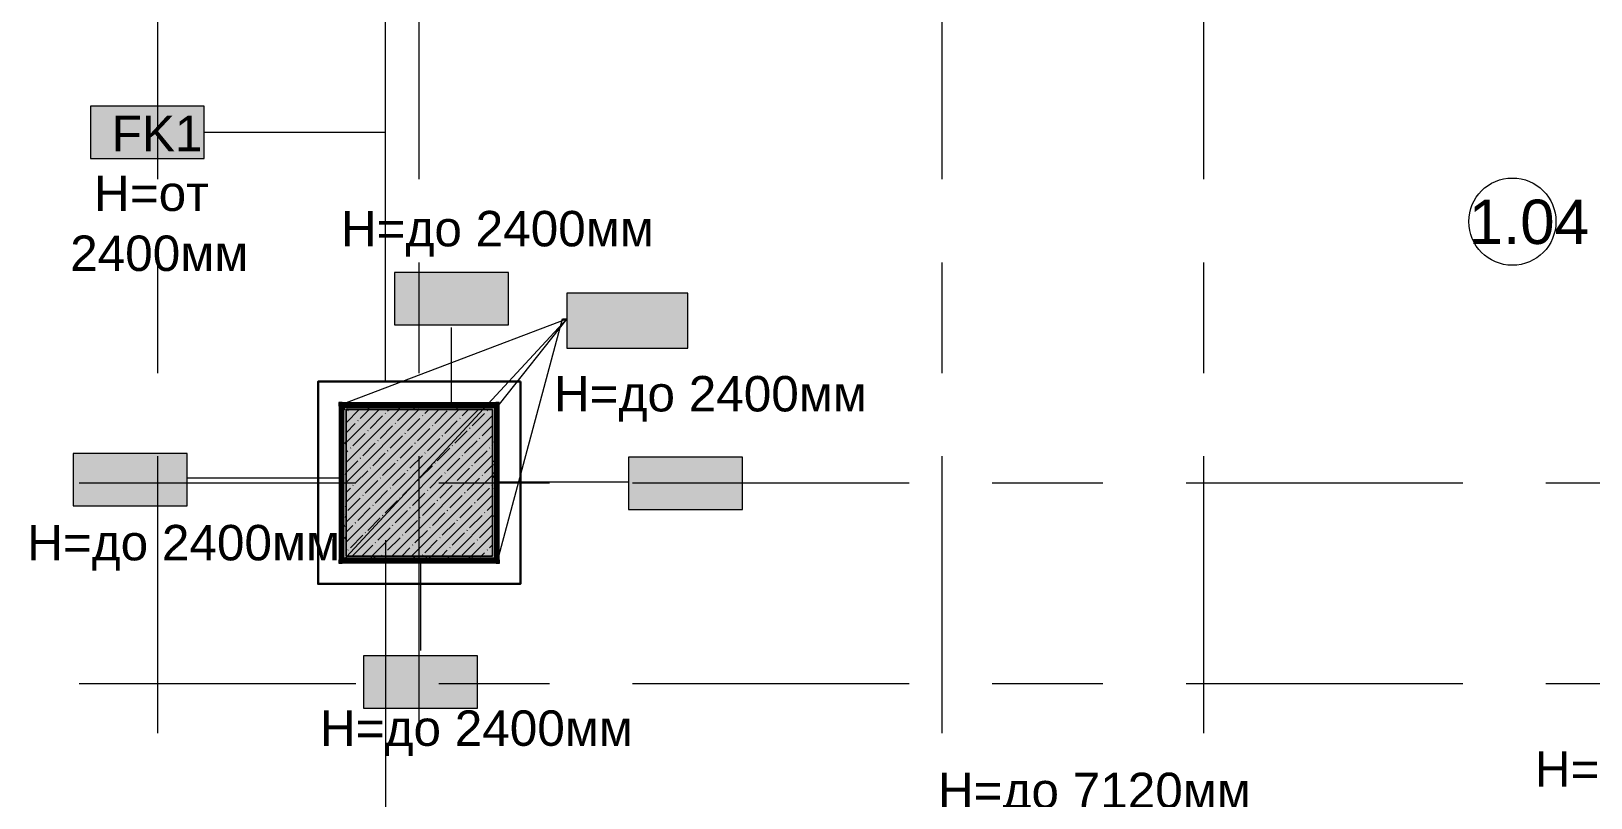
# Model space of a CAD drawing. Header units: millimetres. Extents: x -3817 to 677485, y -22715 to 103890.
# Drawn here: x 12027 to 20974, y 18256 to 22650 of the extents above; entities that cross this region are included whole.
import ezdxf

# ---------------------------------------------------------------- set-up
doc = ezdxf.new("R2010")
doc.units = ezdxf.units.MM
doc.layers.add('PDF _Геометрия', color=7, linetype='Continuous', true_color=0x1d1d1d)
doc.layers.add('PDF _Сплошная заливка', color=7, linetype='Continuous', true_color=0xffffff)
doc.layers.add('PDF _Текст', color=7, linetype='Continuous')
doc.styles.add('PDF GOST-Common', font='arial.ttf')

msp = doc.modelspace()

# ---------------------------------------------------------------- hatches: boundary and pattern name
at = {"layer": 'PDF _Сплошная заливка', "true_color": 0x808080, "transparency": 33554559}
for points in [[(13813.3, 19610.3), (13813.3, 20512.3), (13810.5, 20512.3), (13810.5, 20504.1), (13802.3, 20512.3), (13802.3, 19610.3), (13811.8, 19619.9), (13811.8, 19610.3)], [(14693.3, 20501.3), (14693.3, 20512.3), (13813.3, 20512.3), (13813.3, 20501.3), (14673.3, 20501.3)], [(14693.3, 19621.3), (14704.3, 19621.3), (14704.3, 20512.3), (14693.3, 20501.3), (14693.3, 19641.3)], [(13833.3, 19610.3), (14704.3, 19610.3), (14694.3, 19620.3), (13813.3, 19620.9), (13813.3, 19610.3)]]:
    msp.add_hatch(color=8, dxfattribs=at).paths.add_polyline_path(points)
at = {"layer": 'PDF _Сплошная заливка', "transparency": 33554559}
for points in [[(14673.3, 20481.3), (14673.3, 20501.3), (13813.3, 20501.3), (13813.3, 20481.3), (13833.3, 20481.3)], [(14673.3, 19641.3), (14693.3, 19641.3), (14693.3, 20501.3), (14673.3, 20501.3), (14673.3, 20481.3)]]:
    msp.add_hatch(color=256, dxfattribs=at).paths.add_polyline_path(points)

# ---------------------------------------------------------------- linework, layer by layer
at = {"layer": 'PDF _Геометрия', "color": 253, "lineweight": 9, "true_color": 0xaaaaaa}
for points in [[(12753.3, 21801), (12753.3, 23388.5)], [(14253.3, 21801), (14253.3, 23388.5)], [(17253.3, 21801), (17253.3, 23388.5)], [(18753.3, 21801), (18753.3, 23388.5)], [(12753.3, 20689.8), (12753.3, 21324.8)], [(14253.3, 20689.8), (14253.3, 21324.8)], [(17253.3, 20689.8), (17253.3, 21324.8)], [(18753.3, 20689.8), (18753.3, 21324.8)], [(12753.3, 18626), (12753.3, 20213.5)], [(14253.3, 18626), (14253.3, 20213.5)], [(17253.3, 18626), (17253.3, 20213.5)], [(18753.3, 18626), (18753.3, 20213.5)], [(12301.9, 20061.3), (13889.4, 20061.3)], [(14365.6, 20061.3), (15000.6, 20061.3)], [(15476.9, 20061.3), (17064.4, 20061.3)], [(17540.6, 20061.3), (18175.6, 20061.3)], [(18651.9, 20061.3), (20239.4, 20061.3)], [(20715.6, 20061.3), (21350.6, 20061.3)], [(12301.9, 18911.3), (13889.4, 18911.3)], [(14365.6, 18911.3), (15000.6, 18911.3)], [(15476.9, 18911.3), (17064.4, 18911.3)], [(17540.6, 18911.3), (18175.6, 18911.3)], [(18651.9, 18911.3), (20239.4, 18911.3)], [(20715.6, 18911.3), (21350.6, 18911.3)]]:
    msp.add_lwpolyline(points, dxfattribs=at)
at = {"layer": 'PDF _Геометрия', "color": 6, "lineweight": 9}
for points in [[(14059.8, 20641.3), (14059.8, 23251.3)], [(14059.8, 19732.3), (14059.8, 17121.3)]]:
    msp.add_lwpolyline(points, dxfattribs=at)
at = {"layer": 'PDF _Геометрия', "color": 7, "lineweight": 9}
for points in [[(13019.8, 22220.3), (12366.7, 22220.3), (12366.7, 21920.3), (13019.8, 21920.3)], [(14764.3, 21265.8), (14111.2, 21265.8), (14111.2, 20965.8), (14764.3, 20965.8)], [(15793.6, 21148.1), (15099.7, 21148.1), (15099.7, 20832.8), (15793.6, 20832.8)], [(15793.6, 21148.1), (15099.7, 21148.1), (15099.7, 20832.8), (15793.6, 20832.8)], [(14673.3, 20481.3), (13833.3, 20481.3), (13833.3, 19641.3), (14673.3, 19641.3)], [(12921.4, 20229.7), (12268.3, 20229.7), (12268.3, 19929.7), (12921.4, 19929.7)], [(16106.7, 20208.3), (15453.5, 20208.3), (15453.5, 19908.3), (16106.7, 19908.3)], [(14587.1, 19069.1), (13933.9, 19069.1), (13933.9, 18769.1), (14587.1, 18769.1)]]:
    msp.add_lwpolyline(points, close=True, dxfattribs=at)
for points in [[(13019.8, 22070.3), (14059.8, 22070.3)], [(13810.5, 20511.3), (15099.7, 21000.5), (14712.5, 20511.3)], [(14704, 19620.3), (15075.3, 21000.5), (15099.7, 21000.5), (13811.8, 19610.3)], [(14437.8, 20506.8), (14437.8, 20951.9)], [(13807.8, 20087.8), (12921.4, 20087.8)], [(14698.8, 20066.5), (15453.5, 20066.5)], [(14260.5, 19615.8), (14260.5, 19099.2)]]:
    msp.add_lwpolyline(points, dxfattribs=at)
at = {"layer": 'PDF _Геометрия', "color": 231, "lineweight": 30, "true_color": 0xff80c0}
msp.add_lwpolyline([(14833.3, 20641.3), (13673.3, 20641.3), (13673.3, 19481.3), (14833.3, 19481.3)], close=True, dxfattribs=at)
at = {"layer": 'PDF _Геометрия', "color": 7, "lineweight": 20}
for points in [[(13791, 20501.3), (13810.5, 20501.3), (13810.5, 20521.3), (13791, 20521.3)], [(14693, 20501.3), (14712.5, 20501.3), (14712.5, 20521.3), (14693, 20521.3)], [(13811.8, 19620.3), (13792.3, 19620.3), (13792.3, 19600.3), (13811.8, 19600.3)], [(14713.8, 19620.3), (14694.3, 19620.3), (14694.3, 19600.3), (14713.8, 19600.3)]]:
    msp.add_lwpolyline(points, close=True, dxfattribs=at)
at = {"layer": 'PDF _Геометрия', "color": 8, "lineweight": 53, "true_color": 0x808080}
for points in [[(14693.3, 20512.3), (13813.3, 20512.3), (13802.3, 20512.3), (13802.3, 19610.3), (13813.3, 19610.3), (14704.3, 19610.3), (14704.3, 19621.3), (14704.3, 20512.3)], [(14693.3, 19621.3), (13813.3, 19621.3), (13813.3, 20501.3), (14693.3, 20501.3)]]:
    msp.add_lwpolyline(points, close=True, dxfattribs=at)
at = {"layer": 'PDF _Геометрия', "color": 9, "lineweight": 9, "true_color": 0xc0c0c0}
for points in [[(14673.3, 20501.3), (13813.3, 20501.3), (13813.3, 20481.3), (13813.3, 19621.3), (13833.3, 19621.3), (14693.3, 19621.3), (14693.3, 19641.3), (14693.3, 20501.3)], [(14673.3, 19641.3), (13833.3, 19641.3), (13833.3, 20481.3), (14673.3, 20481.3)]]:
    msp.add_lwpolyline(points, close=True, dxfattribs=at)
at = {"layer": 'PDF _Геометрия', "color": 253, "lineweight": 9, "true_color": 0x9b9b9b}
for points in [[(13841.9, 20497.7), (13836.8, 20488.9)], [(13964, 20486), (13959, 20494.7)], [(14141.7, 20483), (14136.7, 20491.8)], [(14265.3, 20499.6), (14260.3, 20490.8)], [(14371.9, 20501.3), (14369.9, 20497.9)], [(14523.5, 20492.3), (14518.5, 20501)], [(14618.3, 20501.3), (14615.7, 20496.8)], [(14688.7, 20501.3), (14683.7, 20492.7)], [(13813.3, 20443.2), (13816.9, 20443.2)], [(13827.9, 20477.9), (13825.9, 20481.3), (13822.9, 20486.6)], [(14223.7, 20488.4), (14219.6, 20481.3)], [(14248.3, 20481.3), (14246.3, 20484.7)], [(14424.3, 20481.3), (14424.1, 20481.7)], [(14469.4, 20487.3), (14466, 20481.3)], [(14537.4, 20483.2), (14536.3, 20481.3)], [(14690.8, 20443.2), (14693.3, 20443.2)], [(13818.4, 20335.2), (13813.4, 20326.5)], [(14693.3, 20381.2), (14689.1, 20388.4)], [(14690.8, 20351.7), (14693.3, 20351.7)], [(14693.3, 20320.2), (14693.2, 20320.3)], [(13813.3, 20260.3), (13816.9, 20260.3)], [(13813.8, 20258.5), (13813.3, 20259.4)], [(13829.6, 20293.6), (13824.6, 20284.8)], [(14676.5, 20297.3), (14673.3, 20291.8)], [(14690.8, 20229.8), (14693.3, 20229.8)], [(13813.3, 20199.3), (13816.9, 20199.3)], [(13833.3, 20178), (13831.6, 20175.2)], [(14680, 20160.3), (14675, 20169)], [(14683.6, 20187.7), (14678.5, 20179)], [(14691.1, 20201.9), (14686.1, 20210.7)], [(13813.3, 20107.9), (13816.9, 20107.9)], [(13832.6, 20115.9), (13827.6, 20107.1)], [(13833.3, 20102.9), (13832.2, 20104.8)], [(14679.5, 20119.6), (14674.4, 20110.9)], [(14684.1, 20092.3), (14679, 20101)], [(14690.6, 20078), (14685.6, 20069.3)], [(14690.8, 20107.9), (14693.3, 20107.9)], [(14677, 19982.6), (14673.3, 19989.1)], [(14688.2, 20024.2), (14683.1, 20033)], [(14690.8, 20016.5), (14693.3, 20016.5)], [(13813.3, 19925), (13816.9, 19925)], [(13813.3, 19864.1), (13816.9, 19864.1)], [(13823.1, 19876.7), (13818, 19885.4)], [(13831.5, 19870.1), (13826.5, 19861.4)], [(13833.3, 19920), (13829.2, 19927.1)], [(14678.4, 19873.9), (14673.3, 19865.2)], [(14690.8, 19894.5), (14693.3, 19894.5)], [(13827.1, 19808.7), (13822.1, 19817.4)], [(14674, 19804.9), (14673.3, 19806.2)], [(14689.5, 19832.3), (14684.5, 19823.6)], [(13813.3, 19772.6), (13816.9, 19772.6)], [(13820.1, 19699), (13815, 19707.7)], [(13831.2, 19740.7), (13826.2, 19749.4)], [(14693.3, 19710.6), (14688.3, 19719.2)], [(14690.8, 19772.6), (14693.3, 19772.6)], [(13819.3, 19666), (13814.2, 19657.3)], [(13867.8, 19620.2), (13877.9, 19620.2)], [(13928.8, 19620.2), (13938.8, 19620.2)], [(13960.2, 19639.2), (13959, 19641.3)], [(13981, 19641.3), (13976.7, 19633.9)], [(14001.9, 19628), (13996.8, 19636.7)], [(14081.2, 19620.2), (14091.2, 19620.2)], [(14172.6, 19620.2), (14182.7, 19620.2)], [(14185.8, 19630.4), (14180.8, 19621.7)], [(14227.3, 19641.3), (14222.4, 19632.8)], [(14264.1, 19620.2), (14274.1, 19620.2)], [(14295.5, 19637.4), (14290.5, 19628.7)], [(14315.6, 19633.2), (14310.9, 19641.3)], [(14383.7, 19637.3), (14381.3, 19641.3)], [(14425.3, 19626.1), (14420.3, 19634.8)], [(14446.9, 19620.2), (14457, 19620.2)], [(14463.2, 19621.3), (14461.9, 19623.7)], [(14541.2, 19636.3), (14536.2, 19627.6)], [(14538.4, 19620.2), (14548.4, 19620.2)], [(14561.4, 19634.3), (14557.3, 19641.3)], [(14599.3, 19620.2), (14609.4, 19620.2)], [(14609.2, 19632.3), (14604.2, 19623.5)], [(14690.8, 19681.2), (14693.3, 19681.2)]]:
    msp.add_lwpolyline(points, dxfattribs=at)
at = {"layer": 'PDF _Геометрия', "lineweight": 9}
for points in [[(13833.3, 20405.5), (13909.1, 20481.3)], [(13833.3, 20291.4), (14023.2, 20481.3)], [(13833.3, 20177.4), (14137.2, 20481.3)], [(13833.3, 20063.3), (14251.3, 20481.3)], [(13833.3, 19949.3), (14365.3, 20481.3)], [(13833.3, 19835.2), (14479.4, 20481.3)], [(13833.3, 19721.2), (14593.4, 20481.3)], [(13833.3, 20348.4), (13886.4, 20401.6)], [(13843.6, 20472.9), (13846, 20475.2)], [(13867.5, 19641.3), (14673.3, 20447.1)], [(13900.7, 20415.8), (13903, 20418.2)], [(13914.9, 20430.1), (13966.2, 20481.3)], [(13971.9, 20373.1), (14043.2, 20444.4)], [(14057.5, 20458.6), (14059.8, 20461)], [(14071.7, 20472.9), (14080.2, 20481.3)], [(14114.5, 20401.6), (14116.9, 20404)], [(14128.8, 20415.8), (14194.3, 20481.3)], [(14185.8, 20358.8), (14257.1, 20430.1)], [(14271.3, 20444.4), (14273.7, 20446.7)], [(14285.6, 20458.6), (14308.3, 20481.3)], [(14342.6, 20401.6), (14413.9, 20472.9)], [(14399.6, 20344.6), (14470.9, 20415.8)], [(14485.2, 20430.1), (14487.5, 20432.5)], [(14499.4, 20444.4), (14536.4, 20481.3)], [(14556.4, 20387.3), (14627.7, 20458.6)], [(14642, 20472.9), (14644.4, 20475.2)], [(13872.1, 20273.3), (13943.4, 20344.6)], [(13957.7, 20358.8), (13960.1, 20361.2)], [(13981.5, 19641.3), (14673.3, 20333.1)], [(14029, 20316), (14100.2, 20387.3)], [(14086, 20259), (14157.3, 20330.3)], [(14171.5, 20344.6), (14173.9, 20346.9)], [(14242.8, 20301.8), (14314.1, 20373.1)], [(14299.8, 20244.8), (14371.1, 20316)], [(14328.3, 20387.3), (14330.7, 20389.7)], [(14385.4, 20330.3), (14387.7, 20332.7)], [(14456.7, 20287.5), (14527.9, 20358.8)], [(14542.2, 20373.1), (14544.6, 20375.4)], [(14599.2, 20316), (14601.6, 20318.4)], [(14613.5, 20330.3), (14673.3, 20390.1)], [(13833.3, 20234.4), (13843.6, 20244.8)], [(13857.9, 20259), (13860.3, 20261.4)], [(13929.2, 20216.3), (14000.5, 20287.5)], [(13986.2, 20159.2), (14057.5, 20230.5)], [(14014.7, 20301.8), (14017.1, 20304.2)], [(14071.7, 20244.8), (14074.1, 20247.1)], [(14143, 20202), (14214.3, 20273.3)], [(14228.6, 20287.5), (14230.9, 20289.9)], [(14285.6, 20230.5), (14287.9, 20232.9)], [(14356.9, 20187.7), (14428.1, 20259)], [(14442.4, 20273.3), (14444.8, 20275.6)], [(14513.7, 20230.5), (14585, 20301.8)], [(14570.7, 20173.5), (14642, 20244.8)], [(14656.2, 20259), (14658.6, 20261.4)], [(14670.5, 20273.3), (14673.3, 20276)], [(13833.3, 20120.3), (13900.7, 20187.7)], [(13886.4, 20059.4), (13957.7, 20130.7)], [(13914.9, 20202), (13917.3, 20204.4)], [(13971.9, 20145), (13974.3, 20147.3)], [(14043.2, 20102.2), (14114.5, 20173.5)], [(14095.6, 19641.3), (14673.3, 20219)], [(14128.8, 20187.7), (14131.1, 20190.1)], [(14185.8, 20130.7), (14188.2, 20133.1)], [(14200, 20145), (14271.3, 20216.3)], [(14257.1, 20087.9), (14328.3, 20159.2)], [(14342.6, 20173.5), (14345, 20175.9)], [(14413.9, 20130.7), (14485.2, 20202)], [(14470.9, 20073.7), (14542.2, 20145)], [(14499.4, 20216.3), (14501.8, 20218.6)], [(14556.4, 20159.2), (14558.8, 20161.6)], [(14627.7, 20116.5), (14673.3, 20162)], [(13872.1, 20045.2), (13874.5, 20047.6)], [(13943.4, 20002.4), (14014.7, 20073.7)], [(14029, 20087.9), (14031.3, 20090.3)], [(14100.2, 20045.2), (14171.5, 20116.5)], [(14157.3, 19988.2), (14228.6, 20059.4)], [(14209.6, 19641.3), (14673.3, 20105)], [(14242.8, 20073.7), (14245.2, 20076.1)], [(14314.1, 20030.9), (14385.4, 20102.2)], [(14371.1, 19973.9), (14442.4, 20045.2)], [(14399.6, 20116.5), (14402, 20118.8)], [(14456.7, 20059.4), (14459, 20061.8)], [(14527.9, 20016.7), (14599.2, 20087.9)], [(14613.5, 20102.2), (14615.8, 20104.6)], [(14670.5, 20045.2), (14672.9, 20047.6)], [(13833.3, 20006.3), (13857.9, 20030.9)], [(13843.6, 19902.6), (13914.9, 19973.9)], [(13929.2, 19988.2), (13931.5, 19990.5)], [(14000.5, 19945.4), (14071.7, 20016.7)], [(14057.5, 19888.4), (14128.8, 19959.6)], [(14086, 20030.9), (14088.4, 20033.3)], [(14143, 19973.9), (14145.4, 19976.3)], [(14214.3, 19931.1), (14285.6, 20002.4)], [(14299.8, 20016.7), (14302.2, 20019)], [(14323.7, 19641.3), (14673.3, 19990.9)], [(14356.9, 19959.6), (14359.2, 19962)], [(14428.1, 19916.9), (14499.4, 19988.2)], [(14513.7, 20002.4), (14516, 20004.8)], [(14585, 19959.6), (14656.2, 20030.9)], [(13900.7, 19845.6), (13971.9, 19916.9)], [(13986.2, 19931.1), (13988.6, 19933.5)], [(14043.2, 19874.1), (14045.6, 19876.5)], [(14114.5, 19831.3), (14185.8, 19902.6)], [(14200, 19916.9), (14202.4, 19919.2)], [(14271.3, 19874.1), (14342.6, 19945.4)], [(14328.3, 19817.1), (14399.6, 19888.4)], [(14413.9, 19902.6), (14416.3, 19905)], [(14437.7, 19641.3), (14673.3, 19876.9)], [(14485.2, 19859.9), (14556.4, 19931.1)], [(14542.2, 19802.8), (14613.5, 19874.1)], [(14570.7, 19945.4), (14573.1, 19947.8)], [(14627.7, 19888.4), (14630.1, 19890.7)], [(14642, 19902.6), (14673.3, 19933.9)], [(13833.3, 19778.2), (13872.1, 19817.1)], [(13886.4, 19831.3), (13888.8, 19833.7)], [(13943.4, 19774.3), (13945.8, 19776.7)], [(13957.7, 19788.6), (14029, 19859.9)], [(14014.7, 19731.5), (14086, 19802.8)], [(14100.2, 19817.1), (14102.6, 19819.5)], [(14171.5, 19774.3), (14242.8, 19845.6)], [(14228.6, 19717.3), (14299.8, 19788.6)], [(14257.1, 19859.9), (14259.4, 19862.2)], [(14314.1, 19802.8), (14316.5, 19805.2)], [(14385.4, 19760.1), (14456.7, 19831.3)], [(14442.4, 19703), (14513.7, 19774.3)], [(14470.9, 19845.6), (14473.3, 19848)], [(14527.9, 19788.6), (14530.3, 19790.9)], [(14599.2, 19745.8), (14670.5, 19817.1)], [(13857.9, 19688.8), (13929.2, 19760.1)], [(13924.5, 19641.3), (13986.2, 19703)], [(14000.5, 19717.3), (14002.8, 19719.7)], [(14071.7, 19674.5), (14143, 19745.8)], [(14152.6, 19641.3), (14200, 19688.8)], [(14157.3, 19760.1), (14159.6, 19762.4)], [(14214.3, 19703), (14216.7, 19705.4)], [(14285.6, 19660.3), (14356.9, 19731.5)], [(14371.1, 19745.8), (14373.5, 19748.2)], [(14428.1, 19688.8), (14430.5, 19691.1)], [(14499.4, 19646), (14570.7, 19717.3)], [(14551.8, 19641.3), (14673.3, 19762.8)], [(14585, 19731.5), (14587.3, 19733.9)], [(14656.2, 19688.8), (14673.3, 19705.8)], [(13843.6, 19674.5), (13846, 19676.9)], [(14038.6, 19641.3), (14043.2, 19646)], [(14057.5, 19660.3), (14059.8, 19662.6)], [(14271.3, 19646), (14273.7, 19648.4)], [(14380.7, 19641.3), (14413.9, 19674.5)], [(14608.8, 19641.3), (14627.7, 19660.3)], [(14642, 19674.5), (14644.4, 19676.9)], [(14665.8, 19641.3), (14673.3, 19648.8)]]:
    msp.add_lwpolyline(points, dxfattribs=at)
at = {"layer": 'PDF _Геометрия', "color": 7, "lineweight": 9}
msp.add_circle((20524.1, 21558.4), 250, dxfattribs=at)
msp.add_circle((20524.1, 21558.4), 250, dxfattribs=at)
at = {"layer": 'PDF _Сплошная заливка', "lineweight": 35, "transparency": 33554559}
for points in [[(13019.8, 21920.3), (13019.8, 22220.3), (12366.7, 21920.3), (12366.7, 22220.3)], [(13813.3, 19621.3), (13833.3, 19621.3), (13813.3, 20481.3), (13833.3, 20481.3)], [(14673.3, 19641.3), (14673.3, 20481.3), (13833.3, 19641.3), (13833.3, 20481.3)], [(13833.3, 19621.3), (14693.3, 19621.3), (13833.3, 19641.3), (14693.3, 19641.3)]]:
    msp.add_solid(points, dxfattribs=at)
at = {"layer": 'PDF _Сплошная заливка', "lineweight": 9, "transparency": 33554559}
for points in [[(14764.3, 21265.8), (14111.2, 21265.8), (14764.3, 20965.8), (14111.2, 20965.8)], [(15793.6, 21148.1), (15099.7, 21148.1), (15793.6, 20832.8), (15099.7, 20832.8)], [(12921.4, 20229.7), (12268.3, 20229.7), (12921.4, 19929.7), (12268.3, 19929.7)], [(16106.7, 20208.3), (15453.5, 20208.3), (16106.7, 19908.3), (15453.5, 19908.3)], [(14587.1, 19069.1), (13933.9, 19069.1), (14587.1, 18769.1), (13933.9, 18769.1)]]:
    msp.add_solid(points, dxfattribs=at)

# ---------------------------------------------------------------- texts
at = {"layer": 'PDF _Текст', "color": 250, "true_color": 0x3c3c3c, "attachment_point": 4, "style": 'PDF GOST-Common'}
for s, insert, char_height in [('FK1', (12488.8, 22063.6), 203.2), ('Н=от', (12387.6, 21719.7), 203.2), ('1.04', (20273.2, 21555.6), 254), ('Н=до 2400мм', (13803.8, 21488.8), 203.2), ('2400мм', (12250.6, 21375.7), 203.2), ('Н=до 2400мм', (15026.1, 20542.4), 203.2), ('Н=до 2400мм', (12003.8, 19688.8), 203.2), ('Н=до 2400мм', (13683.9, 18625.5), 203.2), ('Н=до 7120мм', (20652.7, 18390.7), 203.2), ('Н=до 7120мм', (17228.8, 18268.3), 203.2)]:
    msp.add_mtext(s, dxfattribs=dict(at, insert=insert, char_height=char_height))

doc.saveas('drawing.dxf')
